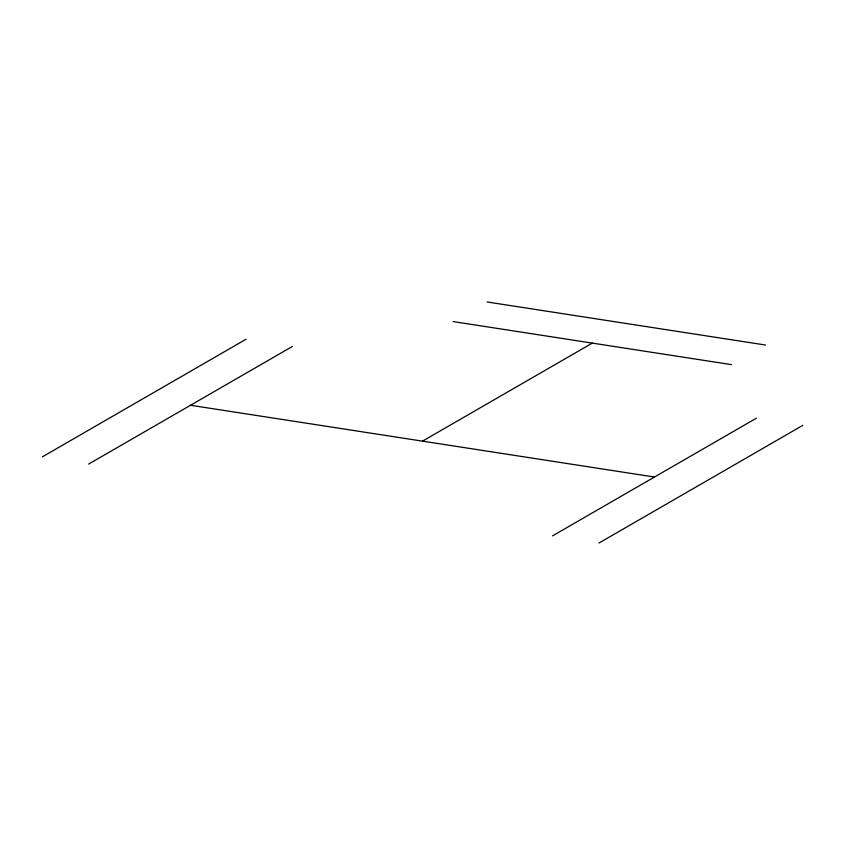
<?xml version="1.0" encoding="UTF-8"?>
<svg xmlns="http://www.w3.org/2000/svg" width="845" height="845" viewBox="0 0 845 845"><rect width="100%" height="100%" fill="white"/><g stroke="black" fill="none" stroke-linecap="round" stroke-linejoin="round"><path stroke-width="1.27" d="M42.25 456.913L246.022 339.257M88.64 464.085L292.423 346.439M422.5 441.143L592.313 343.102M552.577 535.857L756.36 418.212M598.978 543.029L802.75 425.384M487.09 301.971L765.454 345.024M453.131 321.575L731.495 364.639M190.526 405.262L654.474 477.034"/></g></svg>
